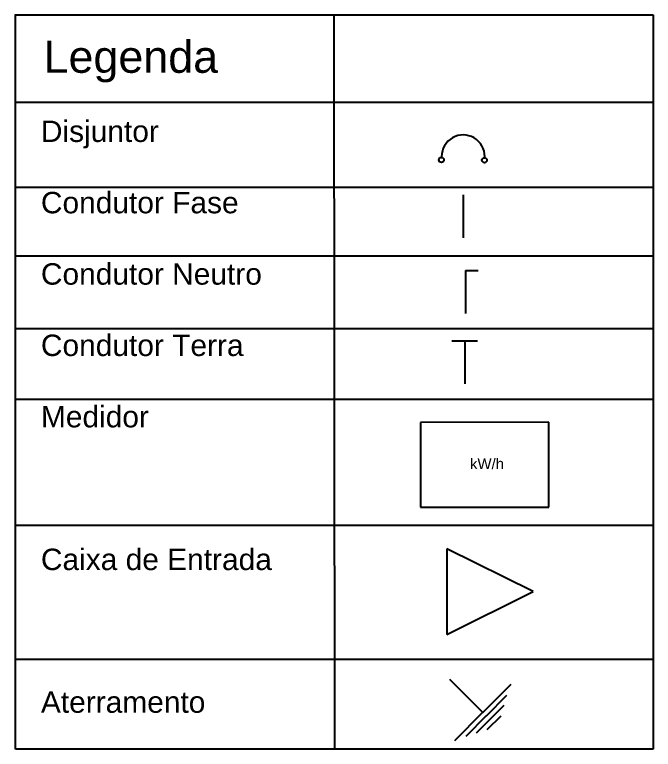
# Model space of a CAD drawing. Header units: millimetres. Extents: x 390 to 1538, y 566 to 1163.
# Drawn here: x 390.1 to 688.5, y 566.5 to 909.8 of the extents above; entities that cross this region are included whole.
import ezdxf

# ---------------------------------------------------------------- set-up
doc = ezdxf.new("R2010")
doc.units = ezdxf.units.MM
doc.linetypes.add('DASHED2', pattern=[9.525, 6.35, -3.175])
doc.styles.get("Standard").update_dxf_attribs({"font": 'arial.ttf'})

msp = doc.modelspace()

# ---------------------------------------------------------------- linework, layer by layer
for p, q in [((390.05, 909.76), (688.52, 909.76)), ((390.41, 566.5), (390.41, 909.76)), ((539.28, 909.76), (539.46, 566.5)), ((688.52, 909.76), (688.52, 566.5)), ((390.78, 868.94), (688.52, 868.94)), ((390.78, 829.17), (688.52, 829.17)), ((390.78, 797.02), (688.52, 797.02)), ((390.78, 763.17), (688.52, 763.17)), ((390.78, 730.17), (688.52, 730.17)), ((639.69, 719.3), (579.7, 719.27)), ((579.7, 719.27), (579.7, 679.6)), ((639.69, 679.6), (639.69, 719.3)), ((579.7, 679.6), (639.69, 679.6)), ((390.78, 671.28), (688.52, 671.28)), ((592.09, 660.16), (592.09, 620.13)), ((632.38, 640.24), (592.09, 660.16)), ((592.09, 620.13), (632.38, 640.24)), ((390.74, 608.64), (688.52, 608.64)), ((593.24, 599.32), (608.85, 583.73)), ((608.85, 583.73), (622.02, 596.92)), ((610.55, 582.2), (620.12, 591.78)), ((612.29, 580.58), (618.75, 587.05)), ((595.73, 570.65), (608.9, 583.84)), ((601.02, 572.69), (610.6, 582.27)), ((605.83, 574.12), (612.28, 580.59)), ((610.91, 575.71), (617.37, 582.18)), ((688.52, 566.5), (390.41, 566.5))]:
    msp.add_line(p, q)
at = {"color": 240}
for p, q in [((599.6, 825.56), (599.6, 805.56)), ((600.68, 790.15), (600.68, 770.15)), ((606.7, 790.11), (600.7, 790.11)), ((600.31, 757.21), (594.31, 757.21)), ((600.39, 757.21), (600.39, 737.21)), ((606.39, 757.21), (600.39, 757.21))]:
    msp.add_line(p, q, dxfattribs=at)
at = {"color": 6}
for centre in [(589.46, 841.9), (609.6, 841.77)]:
    msp.add_circle(centre, 1.17, dxfattribs=at)
msp.add_arc((599.65, 843.48), 10.08, 359.5716, 180, dxfattribs=at)

# ---------------------------------------------------------------- texts
at = {"linetype": 'DASHED2', "attachment_point": 1}
for s, width, insert, char_height in [('Legenda', 205.9742, (403.56, 897.6), 15), ('Disjuntor\\P\\PCondutor Fase\\P\\PCondutor Neutro\\P\\PCondutor Terra\\P\\PMedidor\\P\\P\\P\\PCaixa de Entrada\\P\\P\\P\\PAterramento', 224.7465, (402.31, 860.29), 10)]:
    msp.add_mtext_dynamic_manual_height_columns(s, width=width, gutter_width=12.5, heights=[0], dxfattribs=dict(at, insert=insert, char_height=char_height))
at = {"insert": (602.84, 702.42), "char_height": 5, "attachment_point": 1}
msp.add_mtext_dynamic_manual_height_columns('kW/h', width=19.3507, gutter_width=12.5, heights=[0], dxfattribs=at)

doc.saveas('drawing.dxf')
